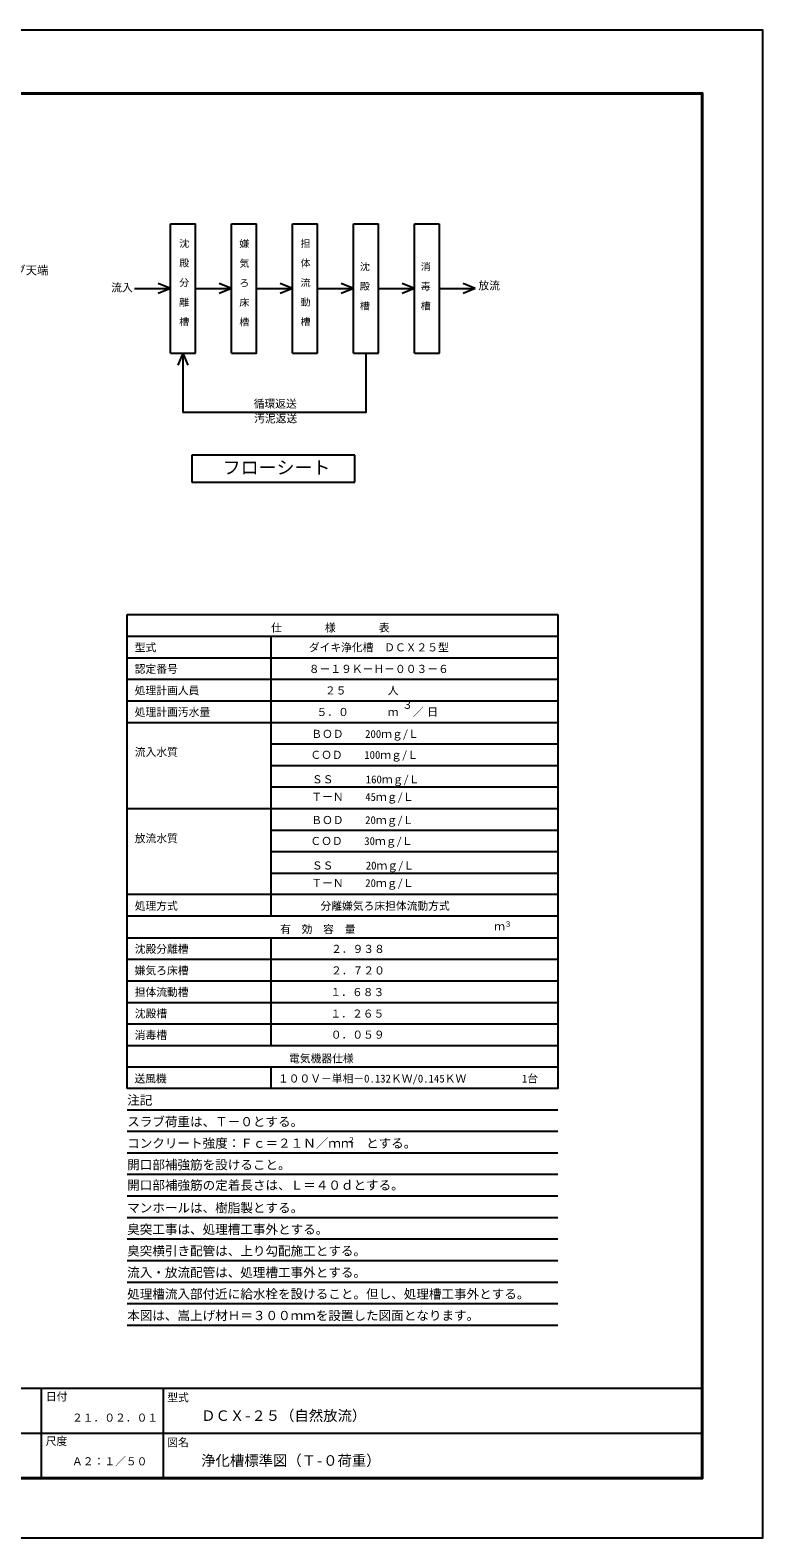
# Model space of a CAD drawing. Units: millimetres, scale not verified. Extents: x -14850 to 14850, y -10500 to 10500.
# Drawn here: x 4642 to 14850, y -10500 to 10500 of the extents above; entities that cross this region are included whole.
import ezdxf
from ezdxf.enums import TextEntityAlignment as Align

# ---------------------------------------------------------------- set-up
doc = ezdxf.new("R2010")
doc.units = ezdxf.units.MM
doc.header["$LTSCALE"] = 50
for name, color, linetype, lineweight in [('0-0_空気管', 4, 'Continuous', 25), ('0-3_水管', 3, 'Continuous', 25), ('0-4_文字', 5, 'Continuous', 25), ('0-7_図面枠', 7, 'Continuous', 25), ('0-8_Axis_waku', 7, 'Continuous', 25)]:
    doc.layers.add(name, color=color, linetype=linetype, lineweight=lineweight)
doc.styles.add('@ＭＳ ゴシック', font='')
doc.styles.add('ＭＳ ゴシック', font='')
doc.styles.get('@ＭＳ ゴシック').set_extended_font_data('@MS Gothic')
doc.styles.get('ＭＳ ゴシック').set_extended_font_data('MS Gothic')

msp = doc.modelspace()

# ---------------------------------------------------------------- linework, layer by layer
at = {"layer": '0-0_空気管', "color": 7}
for p, q in [((6596.18, 7801.17), (6944.05, 7801.17)), ((6596.18, 6001.17), (6596.18, 7801.17)), ((6946.17, 6001.17), (6946.17, 7801.17)), ((7446.17, 6001.17), (7446.17, 7801.17)), ((7446.17, 7801.17), (7796.15, 7801.17)), ((8296.16, 7801.17), (8644.02, 7801.17)), ((8296.16, 6001.17), (8296.16, 7801.17)), ((8646.15, 6001.17), (8646.15, 7801.17)), ((9146.14, 7801.17), (9494, 7801.17)), ((9146.14, 6001.17), (9146.14, 7801.17)), ((9496.13, 6001.17), (9496.13, 7801.17)), ((9994.63, 7801.17), (10342.5, 7801.17)), ((9994.63, 6001.17), (9994.63, 7801.17)), ((10344.62, 6001.17), (10344.62, 7801.17)), ((6596.18, 6901.16), (6426.53, 6969.85)), ((7446.17, 6901.16), (7276.52, 6969.85)), ((8296.16, 6901.16), (8126.5, 6969.85)), ((9146.14, 6901.16), (8976.49, 6969.85)), ((9994.63, 6901.16), (9824.99, 6969.85)), ((10843.13, 6901.16), (10673.48, 6969.85)), ((6096.18, 6901.16), (6596.18, 6901.16)), ((6596.18, 6901.16), (6426.53, 6832.47)), ((6946.17, 6901.16), (7446.17, 6901.16)), ((7446.17, 6901.16), (7276.52, 6832.48)), ((7796.15, 6901.16), (8296.16, 6901.16)), ((8296.16, 6901.16), (8126.5, 6832.48)), ((8646.15, 6901.16), (9146.14, 6901.16)), ((9146.14, 6901.16), (8976.49, 6832.47)), ((9494.64, 6901.16), (9994.63, 6901.16)), ((9994.63, 6901.16), (9824.99, 6832.47)), ((10343.14, 6901.16), (10843.13, 6901.16)), ((10843.13, 6901.16), (10673.48, 6832.47)), ((6596.18, 6001.17), (6944.69, 6001.17)), ((6770.44, 6001.17), (6701.75, 5831.51)), ((6770.44, 6001.17), (6770.44, 5173.67)), ((6770.44, 6001.17), (6839.12, 5831.51)), ((8296.16, 6001.17), (8644.66, 6001.17)), ((9146.14, 6001.17), (9494.64, 6001.17)), ((9994.63, 6001.17), (10343.14, 6001.17)), ((6895.34, 4582.07), (6895.34, 4206.27)), ((9167.21, 4582.07), (6895.34, 4582.07)), ((9167.21, 4206.27), (9167.21, 4582.07)), ((6895.34, 4206.27), (9167.21, 4206.27))]:
    msp.add_line(p, q, dxfattribs=at)
at = {"layer": '0-0_空気管', "color": 3}
for p, q in [((5994.05, 2358.81), (11994.05, 2358.81)), ((5994.05, -4241.21), (5994.05, 2358.81)), ((5994.05, 2058.81), (11994.05, 2058.81)), ((7994.05, 2058.81), (7994.05, -1841.22)), ((5994.05, 1758.81), (11994.05, 1758.81)), ((5994.05, 1458.81), (11994.05, 1458.81)), ((5994.05, 1158.81), (11994.05, 1158.81)), ((5994.05, 858.81), (11994.05, 858.81)), ((7994.04, 558.81), (11994.05, 558.81)), ((7994.04, 258.8), (11994.05, 258.8)), ((7994.04, -41.2), (11994.05, -41.2)), ((5994.05, -341.2), (11994.05, -341.2)), ((7994.04, -641.2), (11994.05, -641.2)), ((7994.04, -941.21), (11994.05, -941.21)), ((7994.04, -1241.21), (11994.05, -1241.21)), ((11994.05, -1541.21), (5994.05, -1541.21)), ((11994.05, -1841.22), (5994.05, -1841.22)), ((5994.05, -2141.22), (11994.05, -2141.22)), ((7994.05, -2141.22), (7994.05, -3641.21)), ((5994.05, -2441.21), (11994.05, -2441.21)), ((5994.05, -2741.21), (11994.05, -2741.21)), ((5994.05, -3041.21), (11994.05, -3041.21)), ((5994.05, -3341.21), (11994.05, -3341.21)), ((5994.05, -3641.21), (11994.05, -3641.21)), ((5994.05, -3941.21), (11994.05, -3941.21)), ((7994.05, -3941.21), (7994.05, -4241.21))]:
    msp.add_line(p, q, dxfattribs=at)
at = {"layer": '0-0_空気管', "color": 7}
for points in [[(7446.17, 6001.17), (7796.15, 6001.17), (7796.15, 7801.17)], [(9320.39, 6001.17), (9320.39, 5173.67), (6770.44, 5173.67)]]:
    msp.add_lwpolyline(points, dxfattribs=at)
at = {"layer": '0-0_空気管', "color": 3}
msp.add_lwpolyline([(11994.05, 2358.81), (11994.05, -4241.21), (5994.05, -4241.21)], dxfattribs=at)
at = {"layer": '0-3_水管'}
for p, q in [((11994.05, -4541.21), (5994.05, -4541.21)), ((11994.05, -4841.22), (5994.05, -4841.22)), ((11994.05, -5141.22), (5994.05, -5141.22)), ((11994.05, -5441.22), (5994.05, -5441.22)), ((11994.05, -5741.22), (5994.05, -5741.22)), ((11994.05, -5741.22), (5994.05, -5741.22)), ((11994.05, -6041.23), (5994.05, -6041.23)), ((11994.05, -6341.23), (5994.05, -6341.23)), ((11994.05, -6641.23), (5994.05, -6641.23)), ((11994.05, -6941.23), (5994.05, -6941.23)), ((11994.05, -7241.23), (5994.05, -7241.23)), ((11994.05, -7541.23), (5994.05, -7541.23))]:
    msp.add_line(p, q, dxfattribs=at)
at = {"layer": '0-7_図面枠'}
msp.add_lwpolyline([(-14850, -10500), (14850, -10500), (14850, 10500), (-14850, 10500)], close=True, dxfattribs=at)
at = {"layer": '0-8_Axis_waku'}
for p, q in [((-12964, 9629), (14014, 9629)), ((-12963, 9628), (14013, 9628)), ((-12962, 9627), (14012, 9627)), ((-12961, 9626), (14011, 9626)), ((-12960, 9625), (14010, 9625)), ((-12959, 9624), (14009, 9624)), ((-12958, 9623), (14008, 9623)), ((-12957, 9622), (14007, 9622)), ((-12956, 9621), (14006, 9621)), ((-12955, 9620), (14005, 9620)), ((-12954, 9619), (14004, 9619)), ((-12953, 9618), (14003, 9618)), ((-12952, 9617), (14002, 9617)), ((-12951, 9616), (14001, 9616)), ((-12950, 9615), (14000, 9615)), ((14000, -9665), (14000, 9615)), ((14001, -9666.01), (14001, 9616)), ((14002, -9667.01), (14002, 9617)), ((14003, -9668.01), (14003, 9618)), ((14004, -9669.01), (14004, 9619)), ((14005, -9670.01), (14005, 9620)), ((14006, -9671.01), (14006, 9621)), ((14007, -9672.01), (14007, 9622)), ((14008, -9673.01), (14008, 9623)), ((14009, -9674.01), (14009, 9624)), ((14010, -9675.01), (14010, 9625)), ((14011, -9676.01), (14011, 9626)), ((14012, -9677.01), (14012, 9627)), ((14013, -9678.01), (14013, 9628)), ((14014, -9679.01), (14014, 9629)), ((-12950, -8415), (14000, -8415)), ((4799.99, -9665), (4799.99, -8415)), ((6499.99, -9665), (6499.99, -8415)), ((399.99, -9040), (13999.99, -9040)), ((14014, -9679.01), (-12964, -9679.01)), ((14013, -9678.01), (-12963, -9678.01)), ((14012, -9677.01), (-12962, -9677.01)), ((14011, -9676.01), (-12961, -9676.01)), ((14010, -9675.01), (-12960, -9675.01)), ((14009, -9674.01), (-12959, -9674.01)), ((14008, -9673.01), (-12958, -9673.01)), ((14007, -9672.01), (-12957, -9672.01)), ((14006, -9671.01), (-12956, -9671.01)), ((14005, -9670.01), (-12955, -9670.01)), ((14004, -9669.01), (-12954, -9669.01)), ((14003, -9668.01), (-12953, -9668.01)), ((14002, -9667.01), (-12952, -9667.01)), ((14001, -9666.01), (-12951, -9666.01)), ((-12950, -9665), (14000, -9665))]:
    msp.add_line(p, q, dxfattribs=at)

# ---------------------------------------------------------------- texts
at = {"layer": '0-0_空気管'}
for s, height, rotation, style, p in [('沈\u3000殿\u3000分\u3000離\u3000槽', 100, 270, '@ＭＳ ゴシック', (6705.27, 7599.81)), ('嫌\u3000気\u3000ろ\u3000床\u3000槽', 100, 270, '@ＭＳ ゴシック', (7543.08, 7595.77)), ('担\u3000体\u3000流\u3000動\u3000槽', 100, 270, '@ＭＳ ゴシック', (8395.18, 7599.81)), ('沈\u3000殿\u3000槽', 100, 270, '@ＭＳ ゴシック', (9221.64, 7276.16)), ('消\u3000毒\u3000槽', 100, 270, '@ＭＳ ゴシック', (10070.14, 7276.16)), ('放流', 110, 0.001, 'ＭＳ ゴシック', (10886.82, 6853.97))]:
    msp.add_text(s, height=height, rotation=rotation, dxfattribs=dict(at, style=style)).set_placement(p, align=Align.BOTTOM_LEFT)
at = {"layer": '0-0_空気管', "style": 'ＭＳ ゴシック'}
for s, height, p in [('流入', 110, (5771.18, 6826.16)), ('循環返送', 110, (7755.97, 5207.72)), ('汚泥返送', 110, (7762.81, 5002.52)), ('フローシート', 183.3, (7324.26, 4261.66)), ('仕\u3000\u3000\u3000\u3000様\u3000\u3000\u3000\u3000表', 110, (7999.04, 2088.81)), ('型式', 110, (6099.05, 1813.81)), ('ダイキ浄化槽\u3000ＤＣＸ２５型', 110, (8524.04, 1813.81)), ('認定番号', 110, (6099.05, 1513.81)), ('８－１９Ｋ－Ｈ－００３－６', 110, (8524.04, 1513.81)), ('処理計画人員\u3000', 110, (6099.05, 1213.81)), ('２５', 110, (8749.05, 1213.81)), ('人', 110, (9624.05, 1213.81)), ('処理計画汚水量', 110, (6099.05, 913.81)), ('５．０', 110, (8631.69, 913.81)), ('３', 110, (9824.05, 1013.82)), ('／', 110, (9974.05, 913.81)), ('日', 110, (10174.05, 913.81)), ('ｍ', 110, (9624.05, 913.81)), ('ＢＯＤ\u3000\u3000200ｍｇ/Ｌ', 110, (8558.47, 608.82)), ('流入水質', 110, (6099.05, 356.85)), ('ＣＯＤ\u3000\u3000100ｍｇ/Ｌ', 110, (8546.05, 316.93)), ('ＳＳ\u3000\u3000\u3000160ｍｇ/Ｌ', 110, (8567.54, -23.9)), ('ＴーＮ\u3000\u300045ｍｇ/Ｌ', 110, (8559.87, -268)), ('ＢＯＤ\u3000\u300020ｍｇ/Ｌ', 110, (8558.47, -591.19)), ('放流水質', 110, (6099.05, -845.87)), ('ＣＯＤ\u3000\u300030ｍｇ/Ｌ', 110, (8546.05, -883.08)), ('ＳＳ\u3000\u3000\u300020ｍｇ/Ｌ', 110, (8567.54, -1223.91)), ('ＴーＮ\u3000\u300020ｍｇ/Ｌ', 110, (8559.87, -1468.01)), ('処理方式\u3000\u3000\u3000', 110, (6099.05, -1786.21)), ('分離嫌気ろ床担体流動方式', 110, (8687.12, -1786.21)), ('有\u3000効\u3000容\u3000量', 110, (8124.05, -2111.21)), ('ｍ', 110, (11107.45, -2069.92)), ('３', 73.31, (11249.04, -2011.22)), ('沈殿分離槽', 110, (6099.05, -2386.22)), ('２．９３８', 110, (8833.95, -2386.22)), ('嫌気ろ床槽', 110, (6099.05, -2686.22)), ('２．７２０', 110, (8833.95, -2686.21)), ('担体流動槽', 110, (6099.05, -2986.22)), ('１．６８３', 110, (8825.85, -2987.43)), ('沈殿槽', 110, (6099.05, -3286.22)), ('１．２６５', 110, (8825.85, -3287.43)), ('消毒槽', 110, (6099.05, -3586.22)), ('０．０５９', 110, (8830.45, -3580.66)), ('電気機器仕様', 110, (8249.05, -3911.22)), ('送風機', 110, (6094.05, -4191.21)), ('１００Ｖ－単相－0.132ＫＷ/0.145ＫＷ', 110, (8094.05, -4191.21)), ('1台', 110, (11494.05, -4191.21))]:
    msp.add_text(s, height=height, dxfattribs=at).set_placement(p, align=Align.BOTTOM_LEFT)
at = {"layer": '0-3_水管', "color": 4, "style": 'ＭＳ ゴシック'}
for s, height, p in [('注記', 128.4, (5994.05, -4505.89)), ('スラブ荷重は、Ｔ－０とする。', 128.4, (5994.05, -4805.89)), ('コンクリート強度：Ｆｃ＝２１Ｎ／ｍｍ\u3000とする。', 128.4, (5994.05, -5105.89)), ('２', 73.31, (9066.09, -5015.68)), ('開口部補強筋を設けること。', 128.4, (5994.05, -5405.89)), ('開口部補強筋の定着長さは、Ｌ＝４０ｄとする。', 128.4, (5994.05, -5690.55)), ('マンホールは、樹脂製とする。', 128.4, (5994.05, -6005.9)), ('臭突工事は、処理槽工事外とする。', 128.4, (5994.05, -6305.9)), ('臭突横引き配管は、上り勾配施工とする。', 128.4, (5994.05, -6605.9)), ('流入・放流配管は、処理槽工事外とする。', 128.4, (5994.05, -6905.91)), ('処理槽流入部付近に給水栓を設けること。但し、処理槽工事外とする。', 128.4, (5994.05, -7205.91)), ('本図は、嵩上げ材Ｈ＝３００ｍｍを設置した図面となります。', 128.4, (5994.05, -7505.91))]:
    msp.add_text(s, height=height, dxfattribs=at).set_placement(p, align=Align.BOTTOM_LEFT)
at = {"layer": '0-4_文字', "color": 4, "style": 'ＭＳ ゴシック'}
msp.add_text('基礎スラブ天端', height=115.5, dxfattribs=at).set_placement((3792.25, 7062.54), align=Align.BOTTOM_LEFT)
at = {"layer": '0-8_Axis_waku', "style": 'ＭＳ ゴシック'}
for s, height, p in [('日付', 110, (4861.32, -8621.57)), ('型式', 110, (6552.45, -8633.97)), ('２１．０２．０１', 110, (5224.99, -8915)), ('ＤＣＸ-２５（自然放流）', 146.6, (7024.99, -8915)), ('尺度', 110, (4858.85, -9241.42)), ('図名', 110, (6552.45, -9258.97)), ('Ａ２：１／５０', 110, (5224.99, -9522.9)), ('浄化槽標準図（Ｔ-０荷重）', 146.6, (7024.99, -9540))]:
    msp.add_text(s, height=height, dxfattribs=at).set_placement(p, align=Align.BOTTOM_LEFT)

doc.saveas('drawing.dxf')
